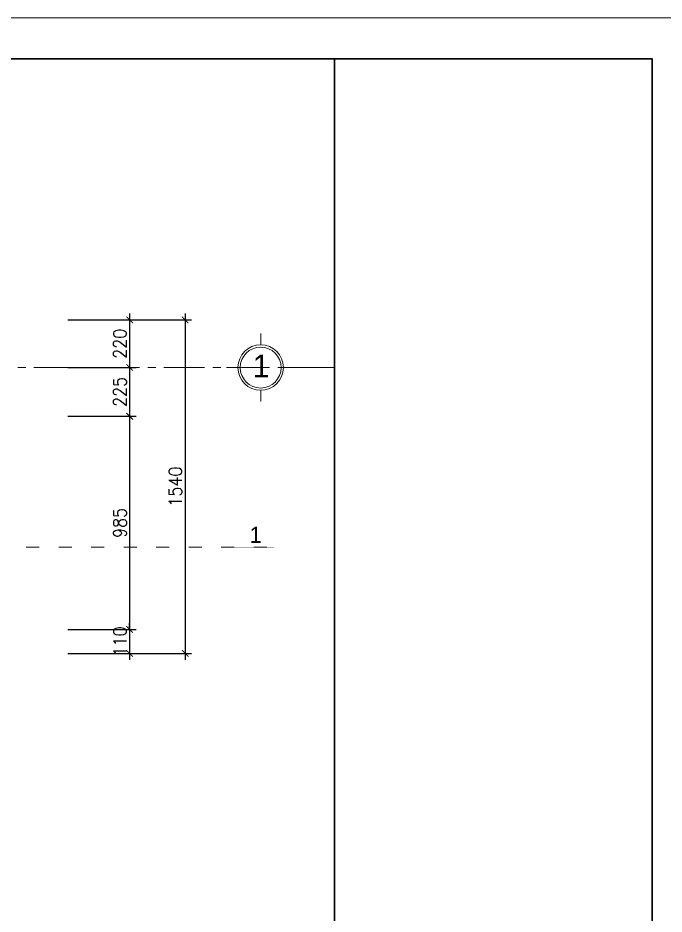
# Model space of a CAD drawing. Header units: millimetres. Extents: x -529782 to -142003, y -492574 to -273331.
# Drawn here: x -210566 to -207585, y -448462 to -444323 of the extents above; entities that cross this region are included whole.
import ezdxf
from ezdxf.enums import TextEntityAlignment as Align

# ---------------------------------------------------------------- set-up
doc = ezdxf.new("R2010")
doc.units = ezdxf.units.MM
doc.header["$LTSCALE"] = 500
doc.header["$MEASUREMENT"] = 0
doc.header["$PDMODE"] = 3
doc.linetypes.add('ACAD_ISO03W100', pattern=[30, 12, -18])
doc.linetypes.add('CENTER', pattern=[2, 1.25, -0.25, 0.25, -0.25])
doc.layers.get('0').update_dxf_attribs({"linetype": 'CONTINUOUS', "lineweight": 13})
doc.layers.get('Defpoints').update_dxf_attribs({"color": 255, "linetype": 'CONTINUOUS', "lineweight": 13})
for name, color, linetype, lineweight in [('1.cat 30', 30, 'CONTINUOUS', 35), ('2.thay 145', 145, 'CONTINUOUS', 18), ('3.manh 08', 8, 'CONTINUOUS', 9), ('7.tim 67', 67, 'CENTER', 9), ('9.text \xad white', 7, 'CONTINUOUS', 15), ('CA.dim 08', 251, 'CONTINUOUS', 13)]:
    doc.layers.add(name, color=color, linetype=linetype, lineweight=lineweight)
doc.layers.add('THAY', color=7, linetype='CONTINUOUS')
doc.styles.add('CA.JSC1', font='')
doc.styles.get("Standard").update_dxf_attribs({"font": 'txt.shx', "width": 0.9})
doc.styles.add('VnAvantH', font='')
doc.styles.get('CA.JSC1').set_extended_font_data('.VnAvantH')
doc.styles.get('VnAvantH').set_extended_font_data('.VnAvantH')
doc.dimstyles.new('CA 30', dxfattribs={"dimscale": 0, "dimtxt": 60, "dimasz": 30, "dimexe": 30, "dimexo": 0, "dimgap": 15, "dimtad": 1, "dimdec": 0, "dimzin": 0, "dimdsep": 46, "dimtxsty": 'Standard', "dimblk": 'ARCHTICK', "dimcen": 0.09, "dimdle": 30, "dimclrd": 256, "dimclre": 256, "dimclrt": 7, "dimadec": 0, "dimazin": 0, "dimtfac": 1, "dimtdec": 0, "dimtix": 1, "dimtmove": 2, "dimatfit": 3, "dimldrblk": 'DOT', "dimfxl": 1, "dimtolj": 1, "dimtzin": 0, "dimarcsym": 0})

# ---------------------------------------------------------------- blocks, each defined once
blk = doc.blocks.new('khung co loan')
at = {"layer": '1.cat 30'}
blk.add_lwpolyline([(1158.281703106128, -14553.47590842255), (1158.281703106128, -303.4759079545038), (20658.28170374641, -303.4759079545038), (20658.28170374641, -14553.47590842255)], close=True, dxfattribs=at)
blk.add_lwpolyline([(18298.08122972515, -303.4759079552605), (18298.08122972515, -14553.47590842255)], dxfattribs=at)
at = {"layer": '3.manh 08'}
blk.add_lwpolyline([(0, -14850.00000048772), (21000.00000000023, -14850.00000048772), (21000.00000000023, -4.877219907939434e-07), (0, -4.877219907939434e-07)], close=True, dxfattribs=at)
blk = doc.blocks.new('A$C41BA5761')
at = {"layer": '2.thay 145'}
blk.add_lwpolyline([(839.9994073519047, 524.9998310285737, -3898660.642287513), (839.9994073521084, 525.0001542164828, 1.154242490888426e-06), (839.9994073524431, 524.9999926225864, 1.154242490888426e-06)], format="xyb", dxfattribs=at)
at = {"layer": '3.manh 08'}
for p, q in [((524.9994049160159, 1050.000159478077), (524.9994049160159, 875.0001713204256)), ((174.9994048396911, 525.0001523148676), (-0.000583361616008915, 525.0001523148676)), ((874.9994049923262, 525.0001523148676), (1049.999393193633, 525.0001523148676)), ((524.9994049160159, 0.0001831847475841641), (524.9994049160159, 175.000171342399))]:
    blk.add_line(p, q, dxfattribs=at)
blk.add_arc((524.9994049160159, 525.0001713313977), 349.9999999890093, 359.9999968883953, 359.9999381014106, dxfattribs=at)
blk = doc.blocks.new('_ArchTick')
at = {"color": 1, "linetype": 'ByBlock', "const_width": 0.150000081}
blk.add_lwpolyline([(-0.5000002699998731, -0.5000002699998731), (0.5000002699998731, 0.5000002699998731)], dxfattribs=at)
blk = doc.blocks.new('*D866')
at = {"layer": 'CA.dim 08', "lineweight": -2, "transparency": 16777216}
for p, q in [((-210051.0320204807, -445687.8890876002), (-210051.0320204807, -445967.8890876002)), ((-210336.1829913213, -445717.8890876002), (-210021.0320204807, -445717.8890876002)), ((-210336.1829913213, -445937.8890876002), (-210021.0320204807, -445937.8890876002))]:
    blk.add_line(p, q, dxfattribs=at)
at = {"layer": 'Defpoints', "color": 0, "transparency": 16777216}
for p in [(-210336.1829913213, -445717.8890876002), (-210336.1829913213, -445937.8890876002), (-210051.0320204807, -445937.8890876002)]:
    blk.add_point(p, dxfattribs=at)
at = {"layer": 'CA.dim 08', "lineweight": -2, "transparency": 16777216, "xscale": 30, "yscale": 30, "zscale": 30}
for p, rotation in [((-210051.0320204807, -445717.8890876002), 90), ((-210051.0320204807, -445937.8890876002), 270)]:
    blk.add_blockref('_ArchTick', p, dxfattribs=dict(at, rotation=rotation))
at = {"layer": 'CA.dim 08', "color": 7, "transparency": 16777216, "insert": (-210096.0320204808, -445827.8890876), "char_height": 60, "attachment_point": 5, "rotation": 90}
blk.add_mtext('\\A1;220', dxfattribs=at)
blk = doc.blocks.new('_DOT')
at = {"color": 1, "linetype": 'ByBlock'}
blk.add_line((-0.5, 0), (-1, 0), dxfattribs=at)
at = {"color": 1, "linetype": 'ByBlock', "const_width": 0.5}
blk.add_lwpolyline([(-0.25, 0, 1), (0.25, 0, 1)], format="xyb", close=True, dxfattribs=at)
blk = doc.blocks.new('DOT')
at = {"layer": 'THAY', "color": 0, "linetype": 'ByBlock'}
blk.add_line((-0.5, 0), (-1, 0), dxfattribs=at)
at = {"layer": 'THAY', "color": 0, "linetype": 'ByBlock', "const_width": 0.5}
blk.add_lwpolyline([(-0.25, 0, 1), (0.25, 0, 1)], format="xyb", close=True, dxfattribs=at)
blk = doc.blocks.new('*D867')
at = {"layer": 'CA.dim 08', "lineweight": -2, "transparency": 16777216}
for p, q in [((-210051.0320204807, -445907.8890876002), (-210051.0320204807, -446192.8890876002)), ((-210336.1829913213, -445937.8890876002), (-210021.0320204807, -445937.8890876002)), ((-210336.1829913213, -446162.8890876002), (-210021.0320204807, -446162.8890876002))]:
    blk.add_line(p, q, dxfattribs=at)
at = {"layer": 'Defpoints', "color": 0, "transparency": 16777216}
for p in [(-210336.1829913213, -445937.8890876002), (-210336.1829913213, -446162.8890876002), (-210051.0320204807, -446162.8890876002)]:
    blk.add_point(p, dxfattribs=at)
at = {"layer": 'CA.dim 08', "lineweight": -2, "transparency": 16777216, "xscale": 30, "yscale": 30, "zscale": 30}
for p, rotation in [((-210051.0320204807, -445937.8890876002), 90), ((-210051.0320204807, -446162.8890876002), 270)]:
    blk.add_blockref('_ArchTick', p, dxfattribs=dict(at, rotation=rotation))
at = {"layer": 'CA.dim 08', "color": 7, "transparency": 16777216, "insert": (-210096.0320204808, -446050.3890876), "char_height": 60, "attachment_point": 5, "rotation": 90}
blk.add_mtext('\\A1;225', dxfattribs=at)
blk = doc.blocks.new('*D868')
at = {"layer": 'CA.dim 08', "lineweight": -2, "transparency": 16777216}
for p, q in [((-210051.0320204807, -446132.8890876002), (-210051.0320204807, -447177.8890876069)), ((-210336.1829913213, -446162.8890876002), (-210021.0320204807, -446162.8890876002)), ((-210336.1829913213, -447147.8890876069), (-210021.0320204807, -447147.8890876069))]:
    blk.add_line(p, q, dxfattribs=at)
at = {"layer": 'Defpoints', "color": 0, "transparency": 16777216}
for p in [(-210336.1829913213, -446162.8890876002), (-210336.1829913213, -447147.8890876069), (-210051.0320204807, -447147.8890876069)]:
    blk.add_point(p, dxfattribs=at)
at = {"layer": 'CA.dim 08', "lineweight": -2, "transparency": 16777216, "xscale": 30, "yscale": 30, "zscale": 30}
for p, rotation in [((-210051.0320204807, -446162.8890876002), 90), ((-210051.0320204807, -447147.8890876069), 270)]:
    blk.add_blockref('_ArchTick', p, dxfattribs=dict(at, rotation=rotation))
at = {"layer": 'CA.dim 08', "color": 7, "transparency": 16777216, "insert": (-210096.0320204808, -446655.3890876034), "char_height": 60, "attachment_point": 5, "rotation": 90}
blk.add_mtext('\\A1;985', dxfattribs=at)
blk = doc.blocks.new('*D869')
at = {"layer": 'CA.dim 08', "lineweight": -2, "transparency": 16777216}
for p, q in [((-210336.1829913213, -447147.8890876069), (-210021.0320204807, -447147.8890876069)), ((-210051.0320204807, -447147.8890876069), (-210051.0320204807, -447117.8890876069)), ((-210051.0320204807, -447147.8890876069), (-210051.0320204807, -447257.8890876041)), ((-210336.1829913213, -447257.8890876041), (-210021.0320204807, -447257.8890876041)), ((-210051.0320204807, -447257.8890876041), (-210051.0320204807, -447287.8890876041))]:
    blk.add_line(p, q, dxfattribs=at)
at = {"layer": 'Defpoints', "color": 0, "transparency": 16777216}
for p in [(-210336.1829913213, -447147.8890876069), (-210336.1829913213, -447257.8890876041), (-210051.0320204807, -447257.8890876041)]:
    blk.add_point(p, dxfattribs=at)
at = {"layer": 'CA.dim 08', "lineweight": -2, "transparency": 16777216, "xscale": 30, "yscale": 30, "zscale": 30}
for p, rotation in [((-210051.0320204807, -447147.8890876069), 270), ((-210051.0320204807, -447257.8890876041), 90)]:
    blk.add_blockref('_ArchTick', p, dxfattribs=dict(at, rotation=rotation))
at = {"layer": 'CA.dim 08', "color": 7, "transparency": 16777216, "insert": (-210096.0320204808, -447202.8890876053), "char_height": 60, "attachment_point": 5, "rotation": 90}
blk.add_mtext('\\A1;110', dxfattribs=at)
blk = doc.blocks.new('*D870')
at = {"layer": 'CA.dim 08', "lineweight": -2, "transparency": 16777216}
for p, q in [((-209794.6684624011, -445687.8890876002), (-209794.6684624011, -447287.8890876041)), ((-210336.1829913213, -445717.8890876002), (-209764.6684624011, -445717.8890876002)), ((-210336.1829913213, -447257.8890876041), (-209764.6684624011, -447257.8890876041))]:
    blk.add_line(p, q, dxfattribs=at)
at = {"layer": 'Defpoints', "color": 0, "transparency": 16777216}
for p in [(-210336.1829913213, -445717.8890876002), (-210336.1829913213, -447257.8890876041), (-209794.6684624011, -447257.8890876041)]:
    blk.add_point(p, dxfattribs=at)
at = {"layer": 'CA.dim 08', "lineweight": -2, "transparency": 16777216, "xscale": 30, "yscale": 30, "zscale": 30}
for p, rotation in [((-209794.6684624011, -445717.8890876002), 90), ((-209794.6684624011, -447257.8890876041), 270)]:
    blk.add_blockref('_ArchTick', p, dxfattribs=dict(at, rotation=rotation))
at = {"layer": 'CA.dim 08', "color": 7, "transparency": 16777216, "insert": (-209839.6684624012, -446487.889087602), "char_height": 60, "attachment_point": 5, "rotation": 90}
blk.add_mtext('\\A1;1540', dxfattribs=at)

msp = doc.modelspace()

# ---------------------------------------------------------------- linework, layer by layer
at = {"layer": '1.cat 30', "const_width": 1.5}
msp.add_lwpolyline([(-209567.9869494892, -446767.4020717049), (-209566.4869494892, -446767.4020717049), (-209564.9869494892, -446767.4020717049), (-209383.353689787, -446767.4020717049)], dxfattribs=at)
at = {"layer": '2.thay 145', "color": 1, "linetype": 'ACAD_ISO03W100', "ltscale": 0.01}
msp.add_line((-219527.9907065821, -446767.4020717049), (-209383.353689787, -446767.4020717049), dxfattribs=at)
at = {"layer": '7.tim 67', "ltscale": 0.3}
msp.add_line((-209105.1267839664, -445937.8890875999), (-219748.2968995355, -445937.8890875999), dxfattribs=at)

# ---------------------------------------------------------------- block references
at = {"layer": '2.thay 145'}
for name, p, xscale, yscale, zscale in [('khung co loan', (-220467.5462226541, -444323.1591949441), 0.6209623455069959, 0.6209623455069959, 0.6209623455069959), ('A$C41BA5761', (-209603.6609086728, -446095.3891332883), 0.2999999999883585, 0.2999999999883585, 0.2999999999883585)]:
    msp.add_blockref(name, p, dxfattribs=dict(at, xscale=xscale, yscale=yscale, zscale=zscale))

# ---------------------------------------------------------------- texts
at = {"layer": '9.text \xad white', "style": 'CA.JSC1'}
msp.add_text('1', height=104.9999929200395, dxfattribs=at).set_placement((-209444.5108972844, -445930.8391201603), align=Align.MIDDLE)
at = {"layer": '9.text \xad white', "style": 'VnAvantH'}
msp.add_text('1', height=74.99999999967304, dxfattribs=at).set_placement((-209496.8215900665, -446747.4724322734))

# ---------------------------------------------------------------- dimensions: what is measured, and where the dimension line sits
at = {"layer": 'CA.dim 08'}
for base, p1, p2, picture, middle in [((-210051.0320204807, -445937.8890876002), (-210336.1829913212, -445717.8890875999), (-210336.1829913212, -445937.8890875999), '*D866', (-210096.0320204808, -445827.8890876)), ((-209794.6684624011, -447257.8890876041), (-210336.1829913212, -445717.8890875999), (-210336.1829913212, -447257.8890876039), '*D870', (-209839.6684624012, -446487.889087602)), ((-210051.0320204807, -446162.8890876002), (-210336.1829913212, -445937.8890875999), (-210336.1829913212, -446162.8890875999), '*D867', (-210096.0320204808, -446050.3890876)), ((-210051.0320204807, -447147.8890876069), (-210336.1829913212, -446162.8890875999), (-210336.1829913212, -447147.8890876067), '*D868', (-210096.0320204808, -446655.3890876034)), ((-210051.0320204807, -447257.8890876041), (-210336.1829913212, -447147.8890876067), (-210336.1829913212, -447257.8890876039), '*D869', (-210096.0320204808, -447202.8890876053))]:
    dim = msp.add_linear_dim(base=base, p1=p1, p2=p2, angle=90, dimstyle='CA 30', override={"dimscale": 1, "dimldrblk": 'DOT'}, dxfattribs=at)
    dim.commit()
    dim.dimension.update_dxf_attribs({"geometry": picture, "text_midpoint": middle})

doc.saveas('drawing.dxf')
